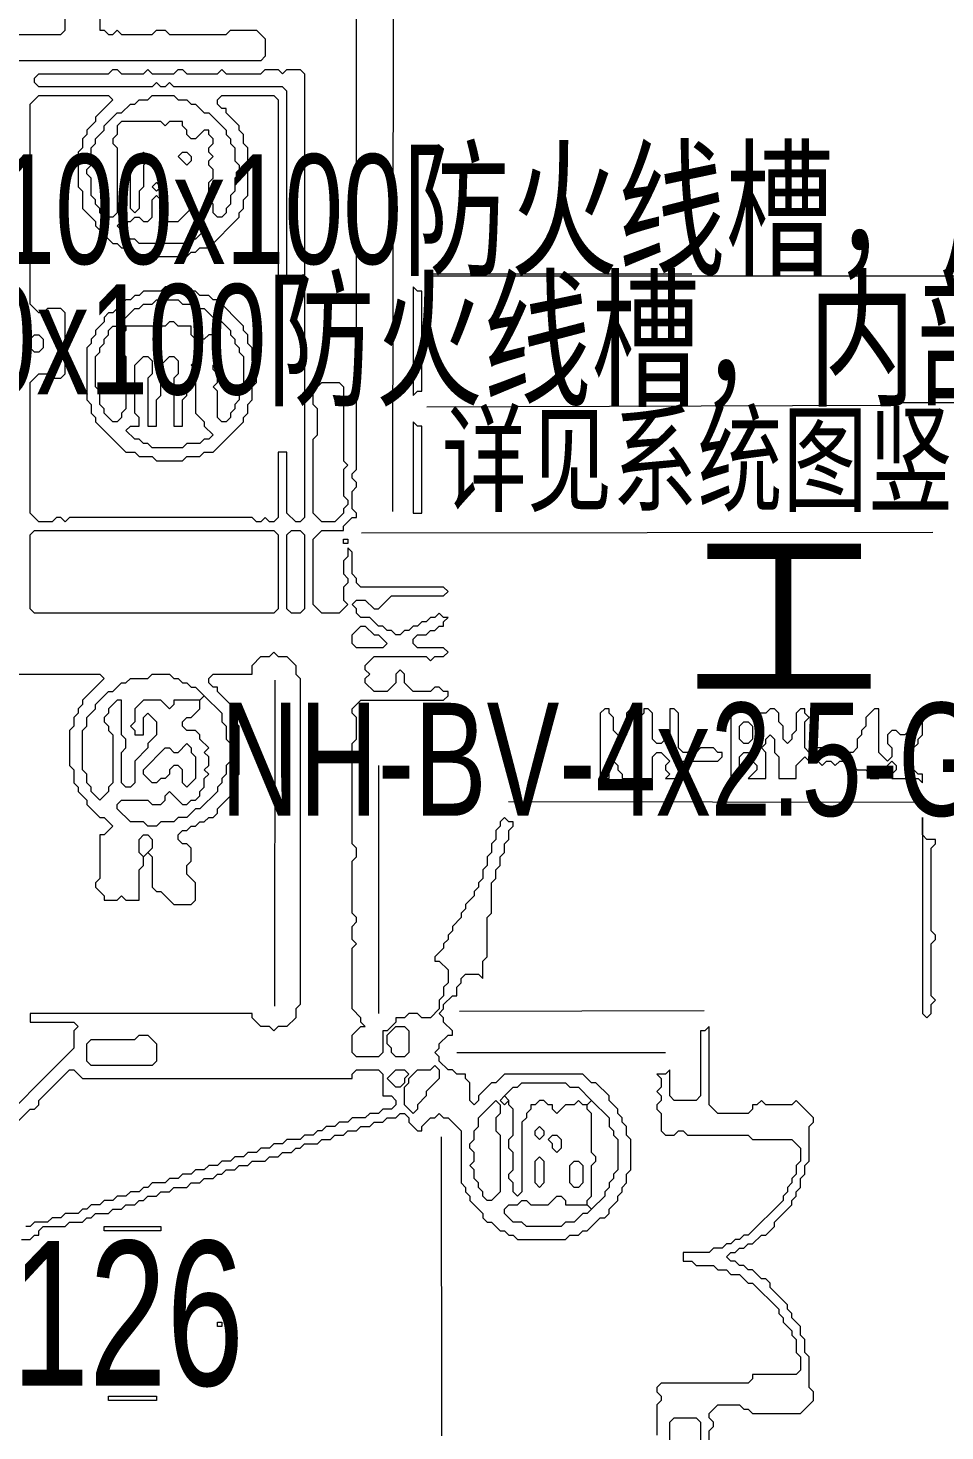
# Model space of a CAD drawing. Extents: x 20 to 3943, y 20 to 2783.
# Drawn here: x 2791.5 to 3002.2, y 1281 to 1603.5 of the extents above; entities that cross this region are included whole.
import ezdxf

# ---------------------------------------------------------------- set-up
doc = ezdxf.new("R2010")
doc.units = 0
for name, color, linetype, lineweight in [('OCR_TEXT', 6, 'Continuous', 0), ('TRACE_CURVE', 6, 'Continuous', 0), ('TRACE_STRAIGHT', 5, 'Continuous', 0), ('TRACE_TEXT_SYMBOL', 6, 'Continuous', 0)]:
    doc.layers.add(name, color=color, linetype=linetype, lineweight=lineweight)
doc.styles.add('wqy-unicode', font='wqy-unicode.lff')

msp = doc.modelspace()

# ---------------------------------------------------------------- linework, layer by layer
at = {"layer": 'TRACE_CURVE', "color": 6}
for points in [[(2808, 1607), (2808, 1603), (2809, 1603), (2810, 1602), (2811, 1602), (2812, 1603), (2813, 1602), (2820, 1602), (2821, 1603), (2823, 1603), (2824, 1602), (2837, 1602), (2838, 1603), (2844, 1603), (2846, 1601), (2846, 1597), (2845, 1596), (2757, 1596)], [(2770, 1602), (2799, 1602), (2800, 1603), (2800, 1607)], [(2865, 1476), (2864, 1475), (2864, 1472), (2865, 1471), (2863, 1469), (2859, 1469), (2857, 1471), (2857, 1486), (2859, 1488), (2864, 1488), (2864, 1489), (2866, 1491), (2867, 1491), (2867, 1492), (2866, 1493), (2866, 1497), (2867, 1498), (2867, 1499), (2866, 1500), (2866, 1501), (2867, 1502), (2867, 1607)], [(2810, 1593), (2811, 1594), (2812, 1594), (2813, 1593), (2818, 1593), (2819, 1594), (2820, 1593), (2825, 1593), (2826, 1594), (2827, 1594), (2828, 1593), (2835, 1593), (2836, 1594), (2837, 1593), (2845, 1593), (2846, 1594), (2849, 1594), (2850, 1593), (2851, 1594), (2854, 1594), (2855, 1593), (2855, 1491), (2854, 1490), (2853, 1490), (2851, 1492), (2851, 1506), (2849, 1506), (2849, 1491), (2848, 1490), (2847, 1490), (2846, 1491), (2845, 1490), (2844, 1490), (2843, 1491), (2801, 1491), (2800, 1490), (2799, 1491), (2798, 1491), (2797, 1490), (2794, 1490), (2792, 1492), (2792, 1522), (2794, 1524), (2796, 1524), (2797, 1523), (2799, 1523), (2800, 1524), (2800, 1538), (2799, 1539), (2796, 1539), (2795, 1538), (2794, 1538), (2792, 1540), (2792, 1586), (2794, 1588), (2810, 1588), (2811, 1587), (2807, 1583), (2807, 1582), (2805, 1580), (2805, 1579), (2804, 1578), (2804, 1576), (2803, 1575)], [(2803, 1575), (2803, 1567), (2804, 1566), (2804, 1562), (2807, 1559), (2807, 1558), (2811, 1554), (2812, 1554), (2813, 1553), (2814, 1553), (2815, 1552), (2816, 1552), (2817, 1551), (2828, 1551), (2829, 1552), (2830, 1552), (2831, 1553), (2833, 1553), (2840, 1560), (2840, 1561), (2841, 1562), (2841, 1564), (2842, 1565), (2842, 1576), (2841, 1577), (2841, 1579), (2840, 1580), (2840, 1581), (2837, 1584), (2837, 1585), (2836, 1585), (2835, 1586), (2835, 1587), (2836, 1588), (2848, 1588), (2849, 1587), (2849, 1546), (2850, 1545), (2851, 1546), (2851, 1589), (2850, 1590), (2825, 1590), (2824, 1591), (2823, 1590), (2822, 1590), (2821, 1591), (2820, 1590), (2794, 1590), (2793, 1591), (2793, 1592), (2794, 1593), (2810, 1593)], [(2806, 1565), (2806, 1569), (2805, 1570), (2805, 1571), (2806, 1572), (2806, 1576), (2807, 1577), (2807, 1578), (2809, 1580), (2809, 1581), (2812, 1584), (2813, 1584), (2815, 1586), (2816, 1586), (2817, 1587), (2819, 1587)], [(2819, 1587), (2820, 1588), (2825, 1588), (2826, 1587), (2828, 1587), (2829, 1586), (2830, 1586), (2832, 1584), (2833, 1584), (2837, 1580), (2837, 1579), (2838, 1578), (2838, 1577), (2839, 1576), (2839, 1573), (2840, 1572), (2840, 1570), (2839, 1569), (2839, 1566), (2838, 1565), (2838, 1563), (2837, 1562), (2837, 1561), (2836, 1560), (2835, 1560), (2834, 1561), (2834, 1563), (2833, 1564), (2833, 1568), (2834, 1569), (2834, 1571), (2833, 1572), (2833, 1573), (2834, 1574), (2833, 1575), (2833, 1576), (2834, 1577), (2834, 1578), (2833, 1579), (2833, 1580), (2832, 1580), (2830, 1578), (2829, 1578), (2828, 1579), (2828, 1580), (2827, 1581), (2827, 1582), (2824, 1582), (2823, 1581), (2822, 1582), (2813, 1582), (2812, 1581), (2812, 1579), (2811, 1578), (2811, 1577), (2812, 1576), (2812, 1561), (2811, 1560), (2809, 1560), (2808, 1561), (2808, 1562), (2807, 1563), (2807, 1564), (2806, 1565)], [(2871, 1451), (2869, 1453), (2869, 1454), (2870, 1455), (2869, 1456), (2869, 1457), (2871, 1459), (2883, 1459), (2884, 1458), (2885, 1459), (2887, 1459), (2888, 1460), (2887, 1461), (2881, 1461), (2880, 1462), (2880, 1463), (2881, 1464), (2883, 1464), (2884, 1465), (2885, 1465), (2886, 1466), (2887, 1466), (2887, 1467), (2888, 1468), (2887, 1468), (2886, 1469), (2885, 1468), (2884, 1468), (2883, 1467), (2882, 1467), (2881, 1466), (2880, 1466), (2879, 1465), (2878, 1465), (2877, 1464), (2876, 1464), (2875, 1465), (2874, 1465), (2873, 1466), (2872, 1466), (2870, 1468), (2868, 1468), (2867, 1469), (2867, 1470), (2866, 1471), (2867, 1472), (2869, 1472), (2871, 1470), (2872, 1470), (2875, 1473), (2887, 1473), (2888, 1474), (2887, 1475), (2868, 1475), (2867, 1476), (2867, 1477), (2866, 1478), (2866, 1483), (2865, 1484), (2865, 1482), (2864, 1481), (2864, 1478), (2865, 1477), (2865, 1476)], [(2847, 1459), (2848, 1460), (2849, 1459), (2851, 1459), (2853, 1457), (2853, 1455), (2854, 1454), (2854, 1379), (2853, 1378), (2853, 1376), (2851, 1374), (2849, 1374), (2848, 1373), (2847, 1374), (2845, 1374), (2843, 1376), (2843, 1377), (2792, 1377), (2792, 1375), (2802, 1375), (2803, 1374), (2802, 1373), (2802, 1369), (2781, 1348)], [(2835, 1423), (2835, 1424), (2838, 1427), (2838, 1428), (2839, 1429), (2839, 1431), (2840, 1432), (2840, 1443), (2839, 1444), (2839, 1446), (2838, 1447), (2838, 1448), (2835, 1451), (2835, 1452), (2834, 1452), (2833, 1453), (2833, 1454), (2834, 1455), (2843, 1455), (2843, 1457), (2845, 1459), (2847, 1459)], [(2775, 1455), (2808, 1455), (2809, 1454), (2804, 1449), (2804, 1448), (2803, 1447), (2803, 1446), (2802, 1445), (2802, 1443), (2801, 1442), (2801, 1434), (2802, 1433), (2802, 1430), (2803, 1429), (2803, 1428), (2805, 1426), (2805, 1425), (2808, 1422), (2809, 1422), (2811, 1420), (2809, 1418), (2808, 1418), (2808, 1408), (2807, 1407), (2807, 1406), (2809, 1404), (2809, 1403), (2812, 1403), (2813, 1404), (2814, 1403), (2817, 1403), (2817, 1410), (2818, 1411), (2818, 1413), (2819, 1414), (2820, 1413), (2820, 1406), (2821, 1405), (2822, 1405), (2825, 1402), (2829, 1402), (2830, 1403), (2830, 1407), (2828, 1409), (2828, 1411), (2829, 1412), (2829, 1415), (2828, 1416), (2827, 1416), (2826, 1417), (2826, 1418), (2827, 1419), (2828, 1419), (2829, 1420), (2830, 1420), (2831, 1421), (2832, 1421), (2833, 1422), (2834, 1422), (2835, 1423)], [(2819, 1454), (2820, 1455), (2824, 1455), (2825, 1454), (2826, 1454), (2827, 1453), (2828, 1453), (2829, 1452), (2830, 1452), (2832, 1450), (2831, 1449), (2825, 1449), (2825, 1448), (2824, 1447), (2822, 1449), (2818, 1449), (2816, 1447), (2816, 1444), (2815, 1443), (2816, 1442), (2816, 1441), (2818, 1441), (2818, 1445), (2819, 1446), (2821, 1444), (2821, 1441), (2819, 1439), (2819, 1438), (2816, 1435), (2816, 1430), (2815, 1429), (2814, 1429), (2813, 1430), (2813, 1437), (2814, 1438), (2814, 1440), (2813, 1441), (2813, 1449), (2812, 1449), (2810, 1447), (2810, 1446), (2809, 1445), (2809, 1444), (2810, 1443), (2810, 1442), (2811, 1441), (2811, 1430), (2810, 1429), (2810, 1428), (2808, 1426), (2806, 1428), (2806, 1429), (2805, 1430), (2805, 1432), (2804, 1433), (2804, 1442), (2805, 1443), (2805, 1445), (2807, 1447), (2807, 1448), (2810, 1451), (2811, 1451), (2813, 1453), (2814, 1453)], [(2888, 1395), (2888, 1394), (2887, 1393), (2887, 1392), (2885, 1390), (2885, 1389), (2886, 1389), (2888, 1387), (2888, 1384), (2887, 1383), (2887, 1381), (2886, 1380), (2886, 1378), (2884, 1376), (2882, 1376), (2881, 1377), (2879, 1377), (2878, 1376), (2876, 1376), (2876, 1375), (2874, 1373), (2873, 1373), (2873, 1368), (2872, 1367), (2867, 1367), (2866, 1368), (2866, 1372), (2868, 1374), (2869, 1374), (2868, 1375), (2868, 1376), (2866, 1378), (2866, 1392), (2867, 1393), (2866, 1394), (2866, 1397), (2867, 1398), (2867, 1399), (2866, 1400), (2866, 1412), (2867, 1413), (2867, 1415), (2866, 1416), (2866, 1439), (2867, 1440), (2867, 1445), (2866, 1446), (2866, 1447), (2868, 1449), (2887, 1449), (2888, 1450), (2888, 1451), (2887, 1451), (2886, 1452), (2885, 1452), (2884, 1451), (2880, 1451), (2878, 1453), (2878, 1455), (2877, 1456), (2876, 1455), (2876, 1453), (2874, 1451), (2871, 1451)], [(2814, 1453), (2815, 1454), (2819, 1454)], [(2892, 1362), (2892, 1363), (2890, 1363), (2889, 1364), (2888, 1364), (2886, 1366), (2886, 1367), (2885, 1368), (2886, 1369), (2886, 1370), (2888, 1372), (2889, 1372), (2889, 1373), (2887, 1375), (2887, 1376), (2886, 1377), (2887, 1378), (2887, 1379), (2889, 1381), (2890, 1381), (2890, 1383), (2891, 1384), (2891, 1385), (2892, 1386), (2895, 1386), (2896, 1385), (2896, 1389), (2897, 1390), (2897, 1399), (2898, 1400), (2898, 1407), (2899, 1408), (2899, 1410), (2900, 1411), (2900, 1413), (2901, 1414), (2901, 1416), (2902, 1417), (2902, 1419), (2903, 1420), (2903, 1421), (2902, 1421), (2901, 1422), (2900, 1421), (2900, 1420), (2899, 1419), (2899, 1417), (2898, 1416), (2898, 1414), (2897, 1413), (2897, 1411), (2896, 1410), (2896, 1408), (2895, 1407), (2895, 1406), (2894, 1405), (2894, 1404), (2892, 1402), (2892, 1401), (2891, 1400), (2891, 1399), (2889, 1397), (2889, 1396), (2888, 1395)], [(2948, 1374), (2947, 1373), (2946, 1373), (2946, 1358), (2945, 1357), (2940, 1357), (2939, 1358), (2939, 1364), (2938, 1363), (2936, 1363), (2937, 1362), (2937, 1360), (2936, 1359), (2937, 1358), (2937, 1357), (2936, 1356), (2936, 1355), (2937, 1354), (2937, 1350), (2938, 1349), (2940, 1349), (2941, 1350), (2942, 1350), (2943, 1349), (2957, 1349), (2958, 1348), (2967, 1348), (2969, 1346), (2969, 1343), (2968, 1342), (2968, 1340), (2967, 1339), (2967, 1338), (2966, 1337), (2966, 1336), (2965, 1335), (2965, 1334), (2957, 1326), (2956, 1326), (2955, 1325), (2954, 1325), (2953, 1324), (2952, 1324), (2951, 1323), (2949, 1323), (2948, 1322), (2942, 1322), (2942, 1320), (2944, 1320), (2945, 1319), (2949, 1319), (2950, 1318), (2952, 1318), (2953, 1317), (2955, 1317), (2957, 1315), (2958, 1315), (2964, 1309), (2964, 1308), (2965, 1307), (2965, 1306), (2967, 1304), (2967, 1303), (2968, 1302)], [(2958, 1285), (2969, 1285), (2972, 1288), (2972, 1290), (2971, 1291), (2971, 1298), (2970, 1299), (2970, 1302), (2969, 1303), (2969, 1305), (2967, 1307), (2967, 1308), (2966, 1309), (2966, 1310), (2962, 1314), (2962, 1315), (2961, 1316), (2960, 1316), (2958, 1318), (2957, 1318), (2956, 1319), (2955, 1319), (2954, 1320), (2953, 1320), (2952, 1321), (2953, 1322), (2954, 1322), (2955, 1323), (2956, 1323), (2957, 1324), (2958, 1324), (2960, 1326), (2961, 1326), (2963, 1328), (2963, 1329), (2967, 1333), (2967, 1334), (2968, 1335), (2968, 1336), (2969, 1337), (2969, 1339), (2970, 1340), (2970, 1342), (2971, 1343), (2971, 1351), (2972, 1352), (2972, 1353), (2968, 1357), (2967, 1356), (2961, 1356), (2960, 1357), (2959, 1356), (2958, 1356), (2958, 1355), (2957, 1354), (2950, 1354), (2948, 1356), (2948, 1374)], [(2789, 1352), (2792, 1355), (2793, 1355), (2794, 1356), (2794, 1357), (2801, 1364)], [(2801, 1364), (2802, 1364), (2804, 1362), (2866, 1362), (2866, 1363), (2867, 1364), (2872, 1364), (2873, 1363), (2873, 1358), (2875, 1358), (2876, 1357), (2876, 1356), (2875, 1355), (2873, 1355), (2872, 1354), (2870, 1354), (2869, 1353), (2866, 1353), (2865, 1352), (2863, 1352), (2862, 1351), (2860, 1351), (2859, 1350), (2858, 1350), (2857, 1349), (2855, 1349), (2854, 1348), (2851, 1348), (2850, 1347), (2848, 1347), (2847, 1346), (2845, 1346), (2844, 1345), (2842, 1345), (2841, 1344), (2839, 1344), (2838, 1343), (2836, 1343), (2835, 1342), (2833, 1342), (2832, 1341), (2830, 1341), (2829, 1340), (2827, 1340), (2826, 1339), (2824, 1339), (2823, 1338), (2820, 1338), (2819, 1337), (2818, 1337), (2817, 1336), (2815, 1336), (2814, 1335), (2812, 1335), (2811, 1334), (2809, 1334), (2808, 1333), (2806, 1333), (2805, 1332), (2804, 1332), (2803, 1331), (2800, 1331), (2799, 1330), (2797, 1330)], [(2877, 1354), (2878, 1354), (2879, 1353), (2879, 1352), (2881, 1350), (2882, 1350), (2882, 1351), (2884, 1353), (2885, 1353), (2886, 1354), (2887, 1353), (2888, 1353), (2891, 1350), (2891, 1338), (2892, 1337), (2892, 1336), (2893, 1335), (2893, 1334), (2896, 1331), (2896, 1330), (2897, 1329), (2898, 1329), (2900, 1327), (2901, 1327), (2902, 1326), (2903, 1326), (2904, 1325), (2915, 1325), (2916, 1326), (2918, 1326), (2919, 1327), (2920, 1327), (2923, 1330), (2924, 1330), (2925, 1331), (2925, 1332), (2927, 1334), (2927, 1335), (2928, 1336), (2928, 1337), (2929, 1338), (2929, 1340), (2930, 1341), (2930, 1348), (2929, 1349), (2929, 1351), (2928, 1352), (2928, 1353), (2927, 1354), (2927, 1355), (2925, 1357), (2925, 1358), (2922, 1361), (2921, 1361), (2919, 1363), (2901, 1363), (2899, 1361), (2898, 1361), (2895, 1358), (2895, 1357), (2894, 1356), (2893, 1357), (2893, 1361), (2892, 1362)], [(2790, 1325), (2792, 1325), (2793, 1326), (2794, 1326), (2794, 1327), (2795, 1328), (2800, 1328), (2801, 1329), (2804, 1329), (2805, 1330), (2806, 1330), (2807, 1331), (2810, 1331), (2811, 1332), (2813, 1332), (2814, 1333), (2816, 1333), (2817, 1334), (2818, 1334), (2819, 1335), (2821, 1335), (2822, 1336), (2824, 1336), (2825, 1337), (2828, 1337), (2829, 1338), (2831, 1338), (2832, 1339), (2834, 1339), (2835, 1340), (2836, 1340), (2837, 1341), (2839, 1341), (2840, 1342), (2842, 1342), (2843, 1343), (2846, 1343), (2847, 1344), (2849, 1344), (2850, 1345), (2852, 1345), (2853, 1346), (2854, 1346), (2855, 1347), (2858, 1347), (2859, 1348), (2861, 1348), (2862, 1349), (2864, 1349), (2865, 1350), (2867, 1350), (2868, 1351), (2870, 1351), (2871, 1352), (2873, 1352), (2874, 1353), (2876, 1353), (2877, 1354)], [(2797, 1330), (2796, 1329), (2793, 1329), (2792, 1328), (2791, 1328)], [(2968, 1302), (2968, 1299), (2969, 1298), (2969, 1295), (2968, 1294), (2958, 1294), (2958, 1293), (2957, 1292), (2937, 1292), (2936, 1291), (2936, 1290), (2937, 1289), (2937, 1288), (2936, 1287), (2936, 1280)], [(2948, 1237), (2948, 1281), (2949, 1282), (2949, 1283), (2948, 1284), (2948, 1285), (2950, 1287), (2955, 1287), (2956, 1286), (2957, 1286), (2958, 1285)], [(2939, 1276), (2939, 1283), (2940, 1284), (2945, 1284), (2946, 1283), (2946, 1262)]]:
    msp.add_lwpolyline(points, dxfattribs=at)
for points in [[(2817, 1574), (2818, 1575), (2819, 1574), (2819, 1573), (2818, 1572), (2818, 1567), (2817, 1566), (2817, 1562), (2816, 1561), (2815, 1562), (2815, 1573), (2816, 1574)], [(2826, 1574), (2827, 1575), (2828, 1575), (2829, 1574), (2829, 1573), (2828, 1572)], [(2820, 1567), (2821, 1568), (2822, 1567), (2821, 1566)], [(2820, 1564), (2821, 1565), (2822, 1564), (2822, 1561), (2823, 1560), (2823, 1559), (2826, 1559), (2829, 1562), (2830, 1561), (2830, 1560), (2832, 1558), (2832, 1557), (2830, 1555), (2829, 1555), (2828, 1554), (2817, 1554), (2816, 1555), (2815, 1555), (2812, 1558), (2813, 1559), (2815, 1559), (2816, 1560), (2817, 1560), (2818, 1559), (2819, 1559), (2820, 1560)], [(2792, 1532), (2793, 1533), (2794, 1533), (2795, 1532), (2795, 1530), (2794, 1529), (2793, 1529), (2792, 1530)], [(2859, 1522), (2863, 1522), (2864, 1521), (2864, 1504), (2865, 1503), (2864, 1502), (2864, 1496), (2865, 1495), (2865, 1494), (2864, 1493), (2864, 1492), (2862, 1490), (2859, 1490), (2857, 1492), (2857, 1509), (2858, 1510), (2858, 1516), (2857, 1517), (2857, 1520)], [(2792, 1487), (2793, 1488), (2848, 1488), (2849, 1487), (2849, 1470), (2848, 1469), (2793, 1469), (2792, 1470)], [(2851, 1487), (2852, 1488), (2854, 1488), (2855, 1487), (2855, 1470), (2854, 1469), (2852, 1469), (2851, 1470)], [(2868, 1466), (2869, 1466), (2871, 1464), (2872, 1464), (2874, 1462), (2873, 1461), (2867, 1461), (2866, 1462), (2866, 1464)], [(2831, 1449), (2832, 1450), (2836, 1446), (2836, 1444), (2837, 1443), (2837, 1440), (2838, 1439), (2838, 1435), (2837, 1434), (2837, 1432), (2836, 1431), (2836, 1430), (2835, 1429), (2835, 1428), (2831, 1424), (2830, 1424), (2828, 1422), (2826, 1422), (2825, 1421), (2822, 1421), (2821, 1420), (2819, 1420), (2818, 1421), (2815, 1421), (2812, 1424), (2812, 1425), (2813, 1426), (2819, 1426), (2820, 1425), (2822, 1425), (2823, 1426), (2823, 1427), (2824, 1428), (2827, 1425), (2828, 1425), (2829, 1426), (2830, 1426), (2831, 1427), (2831, 1428), (2832, 1429), (2832, 1431), (2833, 1432), (2832, 1433), (2833, 1434), (2833, 1436), (2832, 1437), (2833, 1438), (2831, 1440), (2831, 1441), (2830, 1442), (2828, 1442), (2827, 1443), (2827, 1444), (2828, 1445), (2829, 1445), (2831, 1447)], [(2828, 1439), (2829, 1438), (2829, 1437), (2830, 1436), (2830, 1431), (2828, 1429), (2827, 1430), (2827, 1433), (2826, 1434), (2825, 1434), (2824, 1433), (2824, 1432), (2823, 1431), (2822, 1431), (2821, 1430), (2820, 1430), (2818, 1432), (2818, 1433), (2823, 1438), (2824, 1438), (2825, 1437), (2826, 1437)], [(2817, 1417), (2818, 1418), (2819, 1418), (2820, 1417), (2820, 1415), (2818, 1413), (2817, 1414)], [(2876, 1374), (2878, 1374), (2879, 1373), (2879, 1368), (2878, 1367), (2876, 1367), (2875, 1368), (2875, 1369), (2874, 1370), (2874, 1372)], [(2816, 1371), (2817, 1372), (2819, 1372), (2821, 1370), (2821, 1366), (2820, 1365), (2806, 1365), (2805, 1366), (2805, 1370), (2806, 1371)], [(2884, 1364), (2885, 1365), (2886, 1364), (2886, 1362), (2883, 1359), (2883, 1358), (2881, 1356), (2881, 1355), (2880, 1354), (2878, 1356), (2878, 1360), (2879, 1361), (2879, 1362), (2881, 1364)], [(2876, 1364), (2878, 1364), (2879, 1363), (2878, 1362), (2878, 1361), (2877, 1360), (2876, 1360), (2874, 1362)], [(2904, 1360), (2905, 1361), (2915, 1361), (2916, 1360), (2918, 1360), (2921, 1357), (2920, 1356), (2919, 1356), (2918, 1357), (2917, 1356), (2915, 1356), (2913, 1354), (2912, 1355), (2912, 1356), (2911, 1356), (2910, 1357), (2909, 1357), (2908, 1356), (2907, 1356), (2907, 1355), (2906, 1354), (2906, 1353), (2905, 1352), (2905, 1336), (2904, 1335), (2903, 1336), (2903, 1338), (2902, 1339), (2902, 1340), (2903, 1341), (2903, 1345), (2902, 1346), (2902, 1348), (2903, 1349), (2903, 1355), (2902, 1356), (2902, 1357), (2901, 1358), (2903, 1360)], [(2900, 1357), (2901, 1358), (2902, 1357), (2901, 1356)], [(2899, 1357), (2900, 1356), (2900, 1354), (2899, 1353), (2899, 1350), (2900, 1349), (2900, 1336), (2898, 1334), (2897, 1334), (2896, 1335), (2896, 1336), (2895, 1337), (2895, 1338), (2894, 1339), (2894, 1341), (2893, 1342), (2894, 1343), (2894, 1345), (2893, 1346), (2893, 1347), (2894, 1348), (2894, 1350), (2895, 1351), (2895, 1353)], [(2920, 1356), (2921, 1357), (2925, 1353), (2925, 1351), (2926, 1350), (2926, 1349), (2927, 1348), (2927, 1341), (2926, 1340), (2926, 1339), (2925, 1338), (2925, 1337), (2924, 1336), (2924, 1335), (2921, 1332), (2920, 1333), (2920, 1334), (2921, 1335), (2921, 1342), (2922, 1343), (2922, 1344), (2921, 1345), (2921, 1354), (2920, 1355)], [(2908, 1350), (2909, 1351), (2910, 1350), (2910, 1349), (2909, 1348), (2908, 1349)], [(2911, 1348), (2912, 1349), (2913, 1349), (2914, 1348), (2914, 1346), (2913, 1345), (2912, 1346), (2912, 1347)], [(2908, 1343), (2909, 1344), (2910, 1343), (2910, 1338), (2909, 1337), (2908, 1338)], [(2916, 1342), (2917, 1343), (2918, 1343), (2919, 1342), (2919, 1338), (2918, 1337), (2917, 1337), (2916, 1338)], [(2913, 1335), (2914, 1335), (2915, 1334), (2915, 1333), (2920, 1333), (2921, 1332), (2920, 1331), (2919, 1331), (2917, 1329), (2915, 1329), (2914, 1328), (2906, 1328), (2905, 1329), (2903, 1329), (2901, 1331), (2901, 1332), (2902, 1333), (2904, 1333), (2905, 1334), (2906, 1334), (2907, 1333), (2911, 1333)]]:
    msp.add_lwpolyline(points, close=True, dxfattribs=at)
at = {"layer": 'TRACE_STRAIGHT', "color": 5}
for p, q in [((2875.304, 1492.373), (2875.508, 1608.627)), ((2883.125, 1546.562), (3160.625, 1546.59)), ((2884, 1547), (2944, 1547)), ((2883.128, 1516.431), (2988.127, 1516.797)), ((2989.373, 1517.393), (3153.126, 1517.517)), ((2868.126, 1487.487), (2999.376, 1487.592)), ((2848.233, 1378.625), (2848.281, 1453.626)), ((2872, 1434), (2872, 1377)), ((2901.873, 1425.665), (2995.626, 1425.539)), ((2890.622, 1377.475), (2946.877, 1377.617)), ((2890, 1368), (2938, 1368)), ((2886.451, 1348.626), (2886.506, 1279.875))]:
    msp.add_line(p, q, dxfattribs=at)
at = {"layer": 'TRACE_TEXT_SYMBOL', "color": 6}
for points in [[(2823, 1544), (2822, 1543), (2818, 1543), (2817, 1542), (2816, 1542), (2815, 1541), (2814, 1541), (2811, 1538), (2810, 1538), (2809, 1537), (2809, 1536), (2807, 1534), (2807, 1533), (2806, 1532), (2806, 1531), (2805, 1530), (2805, 1518), (2806, 1517), (2806, 1515), (2807, 1514), (2807, 1513), (2814, 1506), (2816, 1506), (2817, 1505), (2820, 1505), (2821, 1504), (2827, 1504), (2828, 1505), (2831, 1505), (2832, 1506), (2834, 1506), (2841, 1513), (2841, 1514), (2842, 1515), (2842, 1517), (2843, 1518), (2843, 1521), (2844, 1522), (2844, 1526), (2843, 1527), (2843, 1530), (2842, 1531), (2842, 1533), (2841, 1534), (2841, 1535), (2835, 1541), (2834, 1541), (2833, 1542), (2831, 1542), (2830, 1543), (2826, 1543), (2825, 1544)], [(2880, 1544), (2880, 1519), (2881, 1520), (2882, 1520), (2882, 1543), (2881, 1543)], [(2820, 1540), (2821, 1541), (2826, 1541), (2827, 1540), (2830, 1540), (2831, 1539), (2832, 1539), (2834, 1537), (2835, 1537), (2838, 1534), (2838, 1533), (2839, 1532), (2839, 1531), (2840, 1530), (2840, 1529), (2841, 1528), (2841, 1521), (2840, 1520), (2840, 1518), (2839, 1517), (2839, 1516), (2838, 1515), (2838, 1514), (2837, 1513), (2836, 1513), (2835, 1514), (2835, 1520), (2834, 1521), (2835, 1522), (2835, 1524), (2834, 1525), (2834, 1526), (2835, 1527), (2835, 1533), (2833, 1533), (2832, 1532), (2830, 1532), (2829, 1533), (2829, 1535), (2826, 1535), (2825, 1536), (2824, 1536), (2823, 1535), (2814, 1535), (2813, 1536), (2816, 1539), (2817, 1539), (2818, 1540)], [(2812, 1535), (2813, 1536), (2814, 1535), (2814, 1534), (2813, 1533), (2813, 1529), (2814, 1528), (2814, 1516), (2813, 1515), (2813, 1514), (2812, 1513), (2811, 1513), (2809, 1515), (2809, 1516), (2808, 1517), (2808, 1520), (2807, 1521), (2807, 1528), (2808, 1529), (2808, 1530), (2809, 1531), (2809, 1532), (2810, 1533), (2810, 1534), (2811, 1535)], [(2818, 1528), (2819, 1528), (2820, 1527), (2820, 1524), (2819, 1523), (2819, 1512), (2821, 1512), (2821, 1518), (2822, 1519), (2822, 1526), (2824, 1528), (2825, 1528), (2826, 1527), (2826, 1524), (2825, 1523), (2825, 1512), (2827, 1512), (2827, 1518), (2828, 1519), (2828, 1522), (2829, 1523), (2830, 1522), (2830, 1515), (2832, 1513), (2832, 1512), (2834, 1510), (2833, 1509), (2832, 1509), (2831, 1508), (2828, 1508), (2827, 1507), (2820, 1507), (2819, 1508), (2818, 1508), (2817, 1509), (2816, 1509), (2814, 1511), (2815, 1512), (2817, 1512), (2817, 1514), (2816, 1515), (2816, 1526)], [(2829, 1526), (2830, 1527), (2831, 1526), (2830, 1525)], [(2880, 1513), (2880, 1492), (2882, 1492), (2882, 1512), (2881, 1512)], [(2864, 1486), (2865, 1486), (2865, 1485), (2864, 1485)], [(2924, 1447), (2923, 1446), (2923, 1431), (2925, 1431), (2925, 1434), (2926, 1435), (2927, 1434), (2927, 1433), (2928, 1432), (2928, 1431), (2935, 1431), (2935, 1436), (2936, 1437), (2937, 1437), (2939, 1435), (2938, 1434), (2938, 1433), (2939, 1432), (2938, 1431), (2941, 1431), (2941, 1434), (2942, 1435), (2950, 1435), (2951, 1436), (2951, 1437), (2950, 1437), (2949, 1438), (2946, 1438), (2945, 1437), (2944, 1438), (2943, 1437), (2942, 1437), (2941, 1438), (2941, 1446), (2940, 1447), (2939, 1447), (2939, 1441), (2937, 1439), (2936, 1439), (2935, 1440), (2935, 1446), (2934, 1447), (2933, 1447), (2933, 1446), (2932, 1445), (2931, 1446), (2931, 1447), (2930, 1447), (2929, 1446), (2929, 1441), (2928, 1440), (2926, 1442), (2926, 1445), (2925, 1446), (2925, 1447)], [(2955, 1443), (2956, 1444), (2957, 1444), (2958, 1443), (2958, 1440), (2957, 1439), (2956, 1439), (2955, 1440)], [(2997, 1422), (2997, 1377), (2998, 1376), (2999, 1377), (2999, 1379), (3000, 1380), (2999, 1381), (2999, 1393), (3000, 1394), (3000, 1395), (2999, 1396), (2999, 1415), (3000, 1416), (3000, 1417), (2998, 1417), (2997, 1418)], [(2809, 1328), (2822, 1328), (2822, 1327), (2809, 1327)], [(2835, 1306), (2836, 1306), (2836, 1305), (2835, 1305)], [(2810, 1289), (2821, 1289), (2821, 1288), (2810, 1288)]]:
    msp.add_lwpolyline(points, close=True, dxfattribs=at)
for points in [[(2953, 1447), (2953, 1431), (2955, 1431), (2955, 1436), (2956, 1437), (2957, 1437), (2958, 1436), (2958, 1435), (2959, 1434), (2959, 1433), (2957, 1431), (2961, 1431), (2961, 1437), (2960, 1438), (2961, 1439), (2961, 1440), (2962, 1441), (2963, 1440), (2963, 1437), (2964, 1436), (2964, 1431), (2968, 1431), (2968, 1434), (2970, 1436), (2971, 1435), (2973, 1435), (2974, 1434), (2975, 1435), (2976, 1435), (2977, 1434), (2978, 1435), (2980, 1435), (2982, 1433), (2984, 1433), (2985, 1432), (2985, 1431), (2987, 1431), (2987, 1432), (2990, 1435), (2991, 1434), (2991, 1433), (2990, 1432), (2990, 1431), (2996, 1431), (2997, 1430), (2997, 1432), (2996, 1432), (2994, 1434), (2994, 1436), (2995, 1437), (2995, 1438), (2996, 1439), (2996, 1440), (2997, 1441), (2997, 1445), (2997, 1444), (2995, 1442), (2994, 1442), (2993, 1441), (2992, 1441), (2991, 1442), (2990, 1442), (2989, 1441), (2989, 1439)], [(2989, 1439), (2990, 1438), (2990, 1436), (2989, 1435), (2987, 1437), (2987, 1447), (2986, 1447), (2984, 1445), (2984, 1443), (2983, 1442), (2983, 1441), (2982, 1440), (2982, 1438), (2981, 1437), (2980, 1437), (2979, 1438), (2972, 1438), (2971, 1437), (2970, 1438), (2970, 1444), (2971, 1445), (2970, 1446), (2970, 1447), (2969, 1447), (2968, 1446), (2968, 1442), (2967, 1441), (2967, 1440), (2966, 1439), (2965, 1440), (2965, 1443), (2964, 1444), (2964, 1446), (2963, 1447), (2962, 1447), (2961, 1446), (2959, 1446), (2958, 1447), (2953, 1447)]]:
    msp.add_lwpolyline(points, dxfattribs=at)

# ---------------------------------------------------------------- texts
at = {"layer": 'OCR_TEXT', "color": 6, "style": 'wqy-unicode'}
for s, height, width, p in [('100x100防火线槽，凤机水泵等应急控制', 25.23364, 0.72, (2784.21, 1549.262)), ('400x100防火线槽，内部换1:2月金属隔板分隔', 25.3413, 0.72, (2752.658, 1519.28)), ('详见系统图竖井内沿墙明效)', 19.93437, 0.72, (2886.572, 1494.408)), ('工', 33.497, 0.969979, (2943, 1451.754)), ('NH-BV-4x2.5-G20.WC消火栓启泵线路', 25.98425, 0.72, (2835.733, 1422.407)), ('126', 33.2248, 0.72, (2787.742, 1291.443))]:
    msp.add_text(s, height=height, dxfattribs=dict(at, width=width)).set_placement(p)

doc.saveas('drawing.dxf')
